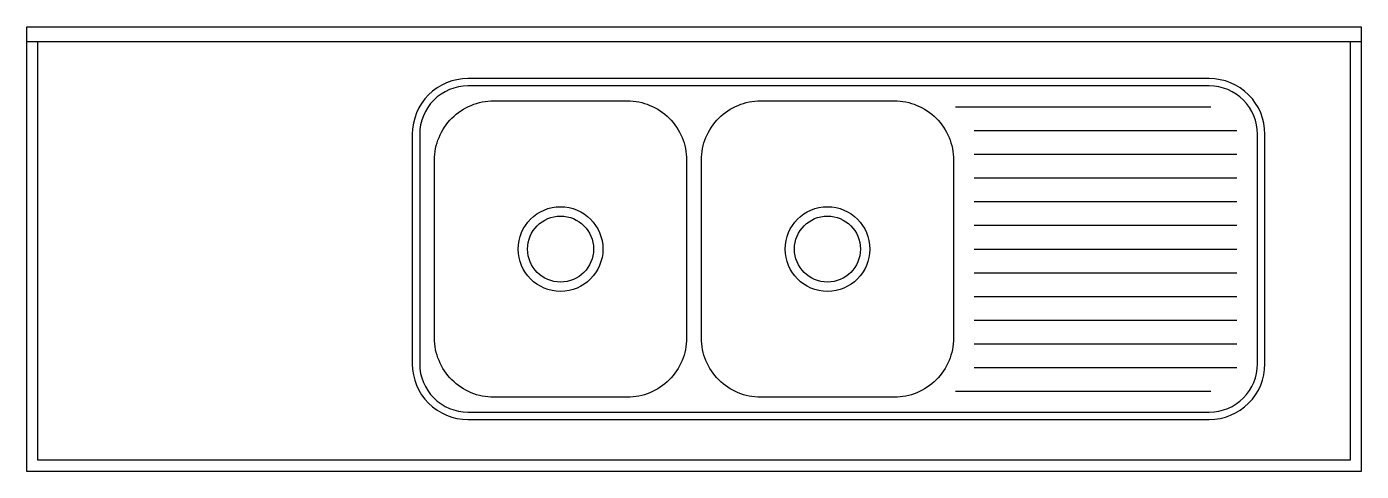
# Model space of a CAD drawing. Extents: x -718 to 1082, y 386 to 986.
import ezdxf

# ---------------------------------------------------------------- set-up
doc = ezdxf.new("R2010")
doc.units = 0
doc.header["$LTSCALE"] = 70
doc.layers.get('0').update_dxf_attribs({"linetype": 'CONTINUOUS'})

msp = doc.modelspace()

# ---------------------------------------------------------------- linework, layer by layer
at = {"color": 7}
for p, q in [((-717.8, 965.9), (1082.2, 965.9)), ((-702.8, 400.9), (-702.8, 965.9)), ((1067.2, 965.9), (1067.2, 400.9)), ((534.9, 877.9), (879.2, 877.9)), ((560.2, 845.9), (914.2, 845.9)), ((560.2, 813.9), (914.2, 813.9)), ((560.2, 781.9), (914.2, 781.9)), ((560.2, 749.9), (914.2, 749.9)), ((560.2, 717.9), (914.2, 717.9)), ((560.2, 685.9), (914.2, 685.9)), ((560.2, 653.9), (914.2, 653.9)), ((560.2, 621.9), (914.2, 621.9)), ((560.2, 589.9), (914.2, 589.9)), ((560.2, 557.9), (914.2, 557.9)), ((560.2, 525.9), (914.2, 525.9)), ((534.9, 493.9), (879.2, 493.9)), ((1067.2, 400.9), (-702.8, 400.9))]:
    msp.add_line(p, q, dxfattribs=at)
msp.add_lwpolyline([(1082.2, 385.9), (-717.8, 385.9), (-717.8, 985.9), (1082.2, 985.9)], close=True, dxfattribs=at)
for points in [[(-197.8, 530.9, 0.414214), (-122.8, 455.9), (877.2, 455.9, 0.414214), (952.2, 530.9), (952.2, 840.9, 0.414214), (877.2, 915.9), (-122.8, 915.9, 0.414214), (-197.8, 840.9)], [(-122.8, 465.9), (877.2, 465.9, 0.414214), (942.2, 530.9), (942.2, 840.9, 0.414214), (877.2, 905.9), (-122.8, 905.9, 0.414214), (-187.8, 840.9), (-187.8, 530.9, 0.414214)], [(-167.8, 805.9, -0.414214), (-87.8, 885.9), (92.2, 885.9, -0.414214), (172.2, 805.9), (172.2, 565.9, -0.414214), (92.2, 485.9), (-87.8, 485.9, -0.414214), (-167.8, 565.9)], [(192.2, 805.9, -0.414214), (272.2, 885.9), (452.2, 885.9, -0.414214), (532.2, 805.9), (532.2, 565.9, -0.414214), (452.2, 485.9), (272.2, 485.9, -0.414214), (192.2, 565.9)]]:
    msp.add_lwpolyline(points, format="xyb", close=True, dxfattribs=at)
for centre, radius in [((2.2, 685.9), 57.1), ((362.2, 685.9), 57.1), ((2.2, 685.9), 44.5), ((362.2, 685.9), 44.5)]:
    msp.add_circle(centre, radius, dxfattribs=at)

doc.saveas('drawing.dxf')
